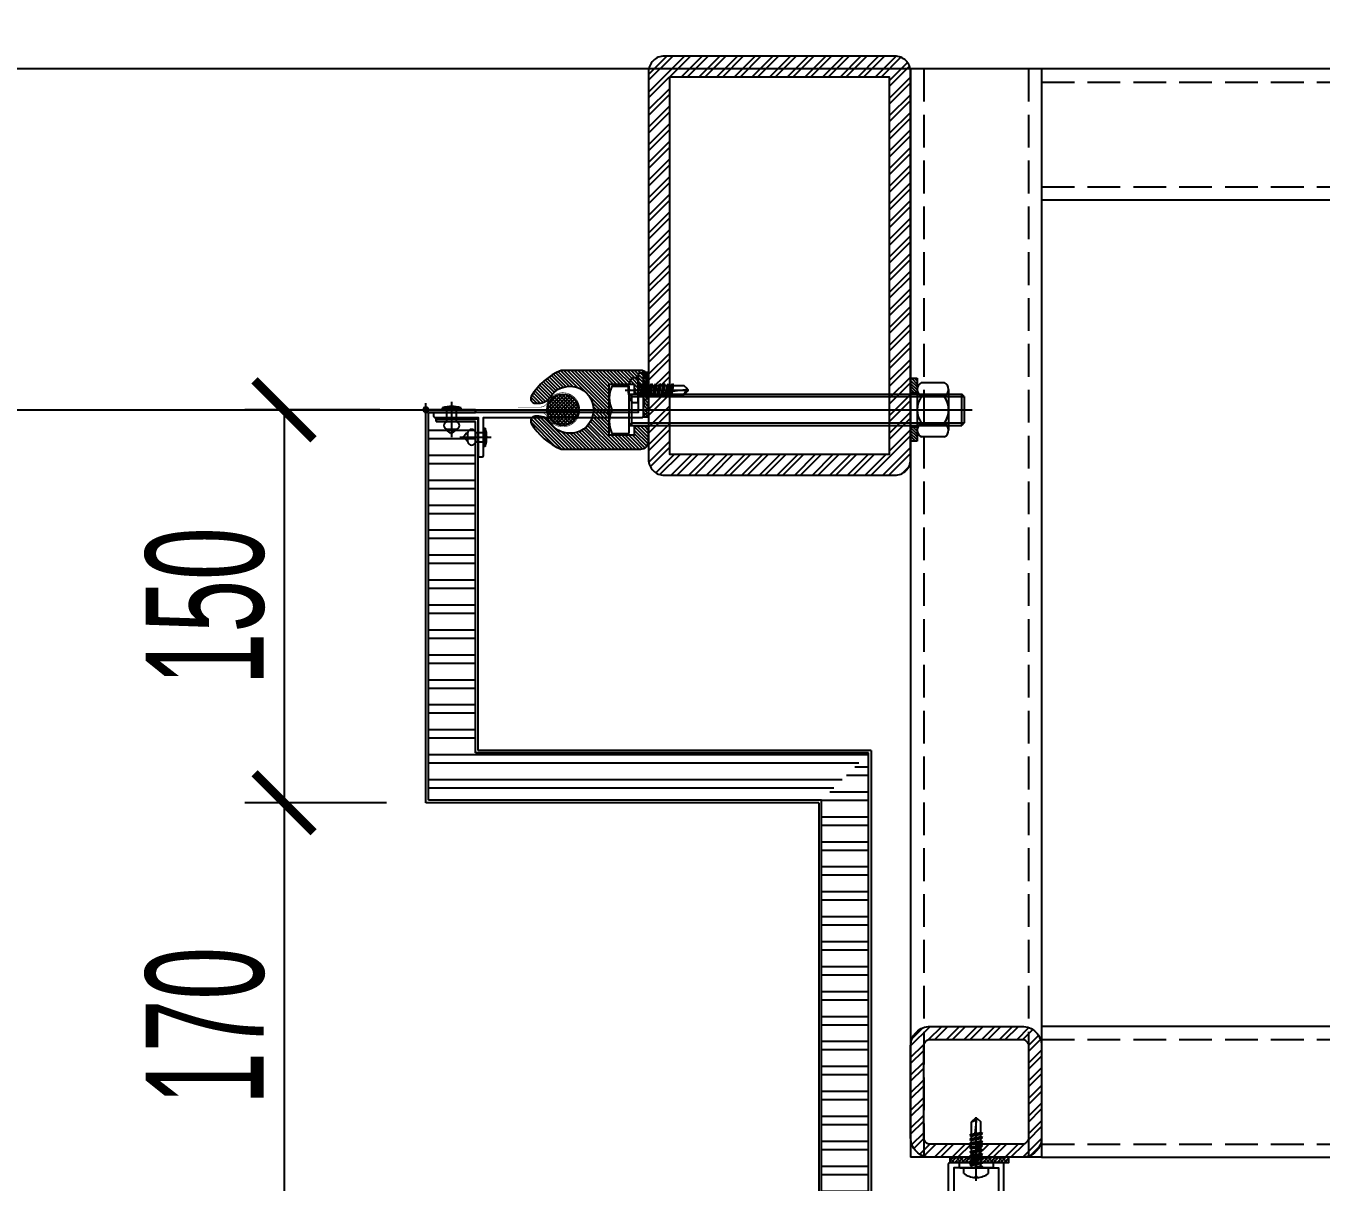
# Model space of a CAD drawing. Extents: x -8792 to 174344, y -43961 to 62816.
# Drawn here: x 19945.9 to 20440.2, y -9719.9 to -9278.6 of the extents above; entities that cross this region are included whole.
import ezdxf
from ezdxf.xclip import XClip

# ---------------------------------------------------------------- set-up
doc = ezdxf.new("R2010")
doc.units = 0
doc.header["$LTSCALE"] = 50
doc.header["$XCLIPFRAME"] = 0
for name, pattern in [('ACAD_ISO10W100', [18, 12, -3, 0, -3]), ('CENTER', [2, 1.25, -0.25, 0.25, -0.25]), ('CENTER2', [28.575, 19.05, -3.175, 3.175, -3.175]), ('CT-Dashdot', [25.4, 12.7, -6.35, 0, -6.35]), ('DASH', [0.35, 0.25, -0.1]), ('DIVIDE', [1.25, 0.5, -0.25, 0, -0.25, 0, -0.25]), ('DOT2', [0.125, 0, -0.125]), ('HIDDEN', [0.375, 0.25, -0.125])]:
    doc.linetypes.add(name, pattern=pattern)
for name, color, linetype in [('#标注', 1, 'Continuous'), ('#虚线', 8, 'HIDDEN'), ('#钢材', 34, 'Continuous'), ('#铝板', 2, 'Continuous'), ('2-会议墙身$0$000-灯膜', 4, 'Continuous'), ('6 附件', 6, 'Continuous'), ('8 填充 焊缝', 8, 'Continuous'), ('A-FLOR-OTLN', 4, 'DOT2'), ('hat', 8, 'Continuous'), ('PSC-EPDM', 3, 'Continuous'), ('PSC-mem-extrusions', 1, 'Continuous'), ('PSC-membrane', 2, 'Continuous'), ('PSC-system', 2, 'CT-Dashdot'), ('PSC-thinlines', 4, 'Continuous'), ('STEEL', 34, 'Continuous'), ('TC', 251, 'Continuous'), ('USER', 7, 'Continuous'), ('XC', 3, 'Continuous'), ('中心线', 1, 'CENTER2'), ('其他', 4, 'Continuous'), ('吊顶', 7, 'Continuous'), ('建-填充', 9, 'Continuous'), ('螺栓钉类', 241, 'Continuous'), ('铝板', 2, 'Continuous')]:
    doc.layers.add(name, color=color, linetype=linetype)
doc.styles.add('JHZX', font='jrs.shx', dxfattribs={"width": 0.6, "bigfont": 'jhz.shx'})
doc.dimstyles.new('JZBZ-15', dxfattribs={"dimscale": 15, "dimtxt": 3, "dimasz": 1.5, "dimexe": 1, "dimexo": 1, "dimgap": 0.5, "dimtad": 1, "dimdec": 0, "dimdsep": 46, "dimtxsty": 'JHZX', "dimblk1": 'ARCHTICK', "dimblk2": 'ARCHTICK', "dimsah": 1, "dimcen": 0, "dimclrd": 1, "dimclre": 1, "dimclrt": 2, "dimadec": 3, "dimazin": 2, "dimtfac": 1, "dimtdec": 0, "dimtix": 1, "dimtmove": 0, "dimatfit": 3, "dimfxl": 0, "dimtolj": 1, "dimlwd": -1, "dimlwe": -1, "dimarcsym": 0})

# ---------------------------------------------------------------- blocks, each defined once
blk = doc.blocks.new('A$Cbd8d7c8c')
at = {"layer": 'A-FLOR-OTLN', "color": 8}
blk.add_lwpolyline([(-22721.25, -15689.87), (-43719.42, -33393.16, 0.413756), (-43991.61, -36560.98, 0.189672), (122158.17, -126683.04, 0.414786), (124666.02, -124719.49), (133885.17, -48361.88, 0.379931), (116453.25, -23207.95, 0.236452)], format="xyb", dxfattribs=at)
at = {"layer": '吊顶', "const_width": 3}
blk.add_lwpolyline([(36525.16, -42886.24, 0.056654), (31389.8, -41079.32), (30859.09, -40957.78, -0.112536), (21289.45, -36343.72, -0.028917), (3039.01, -19971.01, 0.413532), (-633.62, -19953.38), (-31397.94, -50352.84, 0.414781), (-31416.33, -54033.31, 0.170492), (123964.28, -129414.71, 0.412564), (126841.18, -127143.22), (136317.5, -48655.55, 1.269195), (87076.8, -54393.32)], format="xyb", dxfattribs=at)
blk = doc.blocks.new('A$C09E84542')
at = {"layer": 'hat', "ltscale": 40}
h = blk.add_hatch(dxfattribs=at)
h.set_pattern_fill('ANSI32', color=256)
h.set_pattern_definition([(45, (-2275958.3055, 205986.951), (-3.367596045, 3.367596045), []), (45, (-2275956.0605, 205986.951), (-3.367596045, 3.367596045), [])])
edge = h.paths.add_edge_path()
edge.add_arc((-17.5, -42.5), 7.5, 180, 270, ccw=False)
edge.add_line((-25, -42.5), (-25, -7.5))
edge.add_arc((-17.5, -7.5), 7.5, 90, 180, ccw=False)
edge.add_line((-17.5, 0), (17.5, 0))
edge.add_arc((17.5, -7.5), 7.5, 0, 90, ccw=False)
edge.add_line((25, -7.5), (25, -42.5))
edge.add_arc((17.5, -42.5), 7.5, -90, 0, ccw=False)
edge.add_line((17.5, -50), (-17.5, -50))
edge = h.paths.add_edge_path(flags=16)
edge.add_arc((-17.5, -42.5), 2.5, 180, 270, ccw=False)
edge.add_line((-20, -42.5), (-20, -7.5))
edge.add_arc((-17.5, -7.5), 2.5, 90, 180, ccw=False)
edge.add_line((-17.5, -5), (17.5, -5))
edge.add_arc((17.5, -7.5), 2.5, 0, 90, ccw=False)
edge.add_line((20, -7.5), (20, -42.5))
edge.add_arc((17.5, -42.5), 2.5, -90, 0, ccw=False)
edge.add_line((17.5, -45), (-17.5, -45))
at = {"layer": 'STEEL', "ltscale": 40}
for points in [[(-17.5, -50, -0.414214), (-25, -42.5), (-25, -7.5, -0.414214), (-17.5, 0), (17.5, 0, -0.414214), (25, -7.5), (25, -42.5, -0.414214), (17.5, -50)], [(-17.5, -45, -0.414214), (-20, -42.5), (-20, -7.5, -0.414214), (-17.5, -5), (17.5, -5, -0.414214), (20, -7.5), (20, -42.5, -0.414214), (17.5, -45)]]:
    blk.add_lwpolyline(points, format="xyb", close=True, dxfattribs=at)
blk = doc.blocks.new('*U104')
at = {"layer": '中心线', "color": 1, "linetype": 'CENTER', "ltscale": 2.357948}
blk.add_line((0, -4.91), (0, 19.39), dxfattribs=at)
at = {"layer": '其他', "color": 4, "linetype": 'Continuous'}
for p, q in [((-2.4, 12.46), (-0.39, 12.75)), ((-2.4, 10.86), (2.4, 11.54)), ((-2.4, 9.26), (2.4, 9.94)), ((-1.79, 12.81), (-0.37, 13.08)), ((-1.79, 12.11), (0, 12.45)), ((-1.79, 11.21), (1.79, 11.89)), ((-1.79, 10.51), (1.79, 11.19)), ((-1.79, 9.61), (1.79, 10.29)), ((0.23, 12.49), (1.79, 12.79)), ((0.34, 13.22), (1.79, 13.49)), ((0.48, 12.87), (2.4, 13.14)), ((-2.4, 7.66), (2.4, 8.34)), ((-2.4, 6.06), (2.4, 6.74)), ((-2.4, 4.46), (2.4, 5.14)), ((-1.79, 8.91), (1.79, 9.59)), ((-1.79, 8.01), (1.79, 8.69)), ((-1.79, 7.31), (1.79, 7.99)), ((-1.79, 6.41), (1.79, 7.09)), ((-1.79, 5.71), (1.79, 6.39)), ((-1.79, 4.81), (1.79, 5.49)), ((-2.4, 2.86), (2.4, 3.54)), ((-2.4, 1.26), (2.4, 1.94)), ((-1.87, 0), (1.79, 0.69)), ((-1.79, 4.11), (1.79, 4.79)), ((-1.79, 3.21), (1.79, 3.89)), ((-1.79, 2.51), (1.79, 3.19)), ((-1.79, 1.61), (1.79, 2.29)), ((-1.79, 0.91), (1.79, 1.59)), ((0, 0), (2.4, 0.34))]:
    blk.add_line(p, q, dxfattribs=at)
at = {"layer": '螺栓钉类', "linetype": 'Continuous'}
for p, q in [((-0.3, 19), (-1.79, 17.51)), ((-1.79, 12.81), (-1.79, 17.51)), ((-0.37, 13.08), (0.3, 19)), ((0, 19), (-0.3, 19)), ((0, 19), (0.3, 19)), ((0.3, 19), (1.79, 17.51)), ((1.79, 13.49), (1.79, 17.51)), ((-2.4, 12.46), (-1.79, 12.81)), ((-2.4, 12.46), (-1.79, 12.11)), ((-2.4, 10.86), (-1.79, 11.21)), ((-2.4, 10.86), (-1.79, 10.51)), ((-1.79, 11.21), (-1.79, 12.11)), ((-1.79, 9.61), (-1.79, 10.51)), ((1.79, 13.49), (2.4, 13.14)), ((1.79, 12.79), (2.4, 13.14)), ((1.79, 11.89), (1.79, 12.79)), ((1.79, 11.89), (2.4, 11.54)), ((1.79, 11.19), (2.4, 11.54)), ((1.79, 10.29), (1.79, 11.19)), ((1.79, 10.29), (2.4, 9.94)), ((1.79, 9.59), (2.4, 9.94)), ((-2.4, 9.26), (-1.79, 9.61)), ((-2.4, 9.26), (-1.79, 8.91)), ((-2.4, 7.66), (-1.79, 8.01)), ((-2.4, 7.66), (-1.79, 7.31)), ((-2.4, 6.06), (-1.79, 6.41)), ((-2.4, 6.06), (-1.79, 5.71)), ((-1.79, 8.01), (-1.79, 8.91)), ((-1.79, 6.41), (-1.79, 7.31)), ((-1.79, 4.81), (-1.79, 5.71)), ((1.79, 8.69), (1.79, 9.59)), ((1.79, 8.69), (2.4, 8.34)), ((1.79, 7.99), (2.4, 8.34)), ((1.79, 7.09), (1.79, 7.99)), ((1.79, 7.09), (2.4, 6.74)), ((1.79, 6.39), (2.4, 6.74)), ((1.79, 5.49), (1.79, 6.39)), ((1.79, 5.49), (2.4, 5.14)), ((1.79, 4.79), (2.4, 5.14)), ((-4.75, -2.14), (-4.75, 0)), ((-4.75, 0), (-1.99, 0)), ((-2.4, 4.46), (-1.79, 4.81)), ((-2.4, 4.46), (-1.79, 4.11)), ((-2.4, 2.86), (-1.79, 3.21)), ((-2.4, 2.86), (-1.79, 2.51)), ((-2.4, 1.26), (-1.79, 1.61)), ((-2.4, 1.26), (-1.79, 0.91)), ((-1.99, 0), (2.6, 0)), ((-1.79, 3.21), (-1.79, 4.11)), ((-1.79, 1.61), (-1.79, 2.51)), ((-1.79, 0.2), (-1.79, 0.91)), ((1.79, 3.89), (1.79, 4.79)), ((1.79, 3.89), (2.4, 3.54)), ((1.79, 3.19), (2.4, 3.54)), ((1.79, 2.29), (1.79, 3.19)), ((1.79, 2.29), (2.4, 1.94)), ((1.79, 1.59), (2.4, 1.94)), ((1.79, 0.69), (1.79, 1.59)), ((1.79, 0.69), (2.4, 0.34)), ((2.4, 0.2), (2.4, 0.34)), ((2.6, 0), (4.75, 0)), ((-0.4, -3.3), (0.4, -3.3)), ((-0.4, -3.69), (-0.4, -3.3)), ((0.4, -3.69), (0.4, -3.3)), ((4.75, -2.14), (4.75, 0))]:
    blk.add_line(p, q, dxfattribs=at)
for centre, radius, start, end in [((-3.34, 21.9), 4.65, 289.468, 321.5036), ((0.04, 12.89), 0.447, 154.8491, 46.4937), ((-1.99, 0.2), 0.2, 270, 0), ((2.6, 0.2), 0.2, 180, 270), ((0, 4.3), 8, 233.5764, 267.134), ((0, 4.3), 8, 272.866, 306.4236)]:
    blk.add_arc(centre, radius, start, end, dxfattribs=at)
blk = doc.blocks.new('*U286')
h = blk.add_hatch()
h.set_pattern_fill('ANSI31', color=8, scale=0.25, angle=-90)
h.set_pattern_definition([(315, (-6075.1913, 23836.0536), (0.561266008, 0.561266008), [])])
h.paths.add_polyline_path([(2.5, -6.5), (0, -6.5), (0, -12), (2.5, -12)])
h.paths.add_polyline_path([(2.5, 12), (0, 12), (0, 6.5), (2.5, 6.5)])
at = {"layer": 'PSC-thinlines'}
h = blk.add_hatch(dxfattribs=at)
h.set_pattern_fill('ANSI31', color=8, scale=0.3, angle=-90, style=0)
h.set_pattern_definition([(315, (-6093.9878, 19583.1014), (0.67351921, 0.67351921), [])])
edge = h.paths.add_edge_path()
edge.add_arc((-143.25, -4.25), 1.75, 450, 569.6022)
edge.add_arc((-125.17, 6.03), 22.54, 209.6211, 248.8732)
edge.add_line((-133.3, -15), (-103, -15))
edge.add_arc((-103, -12), 3, 270, 360)
edge.add_line((-100, -12), (-100, -6.25))
edge.add_line((-100, -6.25), (-105.5, -6.25))
edge.add_line((-105.5, -6.25), (-105.5, -9.75))
edge.add_line((-105.5, -9.75), (-115, -9.75))
edge.add_line((-115, -9.75), (-115, 9.75))
edge.add_line((-115, 9.75), (-105.5, 9.75))
edge.add_line((-105.5, 9.75), (-105.5, 6.25))
edge.add_line((-105.5, 6.25), (-100, 6.25))
edge.add_line((-100, 6.25), (-100, 12))
edge.add_arc((-103, 12), 3, 360, 450)
edge.add_line((-103, 15), (-133.3, 15))
edge.add_arc((-125.17, -6.03), 22.54, 111.1268, 150.3789)
edge.add_arc((-143.25, 4.25), 1.75, 150.3978, 270)
edge.add_line((-143.25, 2.5), (-141.82, 2.5))
edge.add_arc((-141.82, 7.5), 5, 270, 327.6076)
edge.add_arc((-130, 0), 9, -147.6076, 147.6076, ccw=False)
edge.add_arc((-141.82, -7.5), 5, 392.3924, 450)
edge.add_line((-141.82, -2.5), (-143.25, -2.5))
h = blk.add_hatch(dxfattribs=at)
h.set_pattern_fill('ANSI37', color=8, scale=0.3, angle=-90, style=0)
h.set_pattern_definition([(315, (-20845.2971, 30841.11475), (0.67351921, 0.67351921), []), (45, (-20845.2971, 30841.11475), (-0.67351921, 0.67351921), [])])
edge = h.paths.add_edge_path()
edge.add_arc((-132.74, 0), 6, 0, 360)
at = {"color": 8}
for p, q in [((0, 12), (2.5, 12)), ((0, -12), (0, 12)), ((2.5, 12), (2.5, -12)), ((4.2, 10.39), (12.8, 10.39)), ((-114.05, 9), (-107.5, 9)), ((-107.5, 9), (-107.5, -9)), ((-107.5, 6), (19.49, 6)), ((-107.5, 6), (-106.55, 5.05)), ((-106.55, 6), (-106.55, -6)), ((-106.55, 5.05), (20.44, 5.05)), ((0, 6.5), (2.5, 6.5)), ((2.5, 7.79), (2.5, -7.79)), ((4.2, 5.19), (12.8, 5.19)), ((14.5, 7.79), (14.5, -7.79)), ((20.44, 5.05), (19.49, 6)), ((19.49, -6), (19.49, 6)), ((20.44, 5.05), (20.44, -5.05)), ((-115, -4.5), (-115, 4.5)), ((-114.05, 0), (-107.5, 0)), ((-114.05, -9), (-107.5, -9)), ((-107.5, -6), (-106.55, -5.05)), ((-107.5, -6), (19.49, -6)), ((-106.55, -5.05), (20.44, -5.05)), ((0, -6.5), (2.5, -6.5)), ((4.2, -5.19), (12.8, -5.19)), ((20.44, -5.05), (19.49, -6)), ((2.5, -12), (0, -12)), ((12.8, -10.39), (4.2, -10.39))]:
    blk.add_line(p, q, dxfattribs=at)
for centre, radius, start, end in [((5.34, 7.79), 2.84, 113.643, 246.357), ((11.66, 7.79), 2.84, 293.643, 66.357), ((-103.87, 4.5), 11.13, 156.1585, 203.8415), ((11.27, 0), 8.77, 143.7273, 216.2727), ((5.73, 0), 8.77, 323.7273, 36.2727), ((-103.87, -4.5), 11.13, 156.1585, 203.8415), ((5.34, -7.79), 2.84, 113.643, 246.357), ((11.66, -7.79), 2.84, 293.643, 66.357)]:
    blk.add_arc(centre, radius, start, end, dxfattribs=at)
at = {"layer": 'PSC-EPDM', "color": 8}
blk.add_circle((-132.74, 0), 6, dxfattribs=at)
at = {"layer": 'PSC-mem-extrusions', "color": 8, "flags": 128}
blk.add_lwpolyline([(-144.77, -5.11, 0.172964), (-133.3, -15), (-103, -15, 0.414214), (-100, -12), (-100, -6.25), (-105.5, -6.25), (-105.5, -9.75), (-115, -9.75), (-115, 9.75), (-105.5, 9.75), (-105.5, 6.25), (-100, 6.25), (-100, 12, 0.414214), (-103, 15), (-133.3, 15, 0.172964), (-144.77, 5.11, 0.575039), (-143.25, 2.5), (-141.82, 2.5, 0.256792), (-137.6, 4.82, -3.442879), (-137.6, -4.82, 0.256792), (-141.82, -2.5), (-143.25, -2.5, 0.575039)], format="xyb", close=True, dxfattribs=at)
at = {"layer": 'PSC-membrane', "color": 8, "const_width": 0.2, "flags": 128}
blk.add_lwpolyline([(-149.84, 1), (-141.36, 1, 0.291942), (-138.64, 2.74, -4.529211), (-138.64, -2.74, 0.291942), (-141.36, -1), (-149.49, -1)], format="xyb", dxfattribs=at)
at = {"layer": 'PSC-system', "color": 8, "linetype": 'ACAD_ISO10W100'}
blk.add_line((-118, 0), (23.44, 0), dxfattribs=at)
blk = doc.blocks.new('cp')
at = {"layer": 'USER'}
h = blk.add_hatch(color=7, dxfattribs=at)
h.paths.add_polyline_path([(0, 0), (1, 0, 0.414214), (0, 1)])
h.paths.add_polyline_path([(0, 0), (-1, 0, 0.414214), (0, -1)])
at = {"layer": 'USER', "color": 7}
for p, q in [((-2.5, 0), (2.5, 0)), ((0, -2.5), (0, 2.5))]:
    blk.add_line(p, q, dxfattribs=at)
blk.add_circle((0, 0), 1, dxfattribs=at)
blk = doc.blocks.new('*U328')
at = {"layer": '6 附件', "linetype": 'DIVIDE'}
blk.add_line((0, -6.55), (0, 5.45), dxfattribs=at)
at = {"layer": '6 附件', "linetype": 'ByBlock'}
for p, q in [((-3.5, 2.45), (-3.5, 3.15)), ((-3.5, 3.15), (3.5, 3.15)), ((3.5, 2.45), (-3.5, 2.45)), ((-1.8, -0.55), (-1.8, 2.45)), ((1.8, -0.55), (1.8, 2.45)), ((3.5, 3.15), (3.5, 2.45)), ((-1.8, -0.55), (1.8, -0.55)), ((-1.61, -4.08), (-1.8, -3.55)), ((1.8, -3.55), (-1.8, -3.55)), ((-0.63, -4.8), (-1.61, -4.08)), ((-0.55, -5.05), (-0.63, -4.8)), ((0.21, -4.8), (-0.55, -5.05)), ((1.8, -3.55), (0.21, -4.8))]:
    blk.add_line(p, q, dxfattribs=at)
for centre, radius, start, end in [((0, -7.91), 11.6, 72.4408, 107.5592), ((-1.46, -2.05), 1.54, 102.6804, 257.3196), ((1.46, -2.05), 1.54, 282.6804, 77.3196)]:
    blk.add_arc(centre, radius, start, end, dxfattribs=at)
blk = doc.blocks.new('*U327')
at = {"layer": '6 附件', "linetype": 'DIVIDE'}
blk.add_line((0, -8.05), (0, 5.45), dxfattribs=at)
at = {"layer": '6 附件', "linetype": 'ByBlock'}
for p, q in [((-3.5, 2.45), (-3.5, 3.15)), ((-3.5, 3.15), (3.5, 3.15)), ((3.5, 2.45), (-3.5, 2.45)), ((-1.8, -2.05), (-1.8, 2.45)), ((1.8, -2.05), (1.8, 2.45)), ((3.5, 3.15), (3.5, 2.45)), ((-1.8, -2.05), (1.8, -2.05)), ((-1.61, -5.58), (-1.8, -5.05)), ((1.8, -5.05), (-1.8, -5.05)), ((-0.63, -6.3), (-1.61, -5.58)), ((-0.55, -6.55), (-0.63, -6.3)), ((0.21, -6.3), (-0.55, -6.55)), ((1.8, -5.05), (0.21, -6.3))]:
    blk.add_line(p, q, dxfattribs=at)
for centre, radius, start, end in [((0, -7.91), 11.6, 72.4408, 107.5592), ((-1.46, -3.55), 1.54, 102.6804, 257.3196), ((1.46, -3.55), 1.54, 282.6804, 77.3196)]:
    blk.add_arc(centre, radius, start, end, dxfattribs=at)
blk = doc.blocks.new('A$C471870d4')
at = {"layer": '建-填充', "ltscale": 10}
h = blk.add_hatch(dxfattribs=at)
h.set_pattern_fill('ANTALB', color=8)
h.set_pattern_definition([(45, (-60, 0), (-3.3676, 3.3676), []), (45, (-57.755, 0), (-3.3676, 3.3676), [])])
h.paths.add_polyline_path([(-42, 8), (-42, 152), (42, 152), (42, 8)])
edge = h.paths.add_edge_path()
edge.add_line((-50, 154), (-50, 6))
edge.add_arc((-44, 6), 6, 180, 270)
edge.add_line((-44, 0), (44, 0))
edge.add_arc((44, 6), 6, 270, 360)
edge.add_line((50, 6), (50, 154))
edge.add_arc((44, 154), 6, 0, 90)
edge.add_line((44, 160), (-44, 160))
edge.add_arc((-44, 154), 6, 90, 180)
at = {"layer": '#钢材', "ltscale": 10}
blk.add_lwpolyline([(-50, 154), (-50, 6, 0.414214), (-44, 0), (44, 0, 0.414214), (50, 6), (50, 154, 0.414214), (44, 160), (-44, 160, 0.414214)], format="xyb", close=True, dxfattribs=at)
blk.add_lwpolyline([(-42, 152), (-42, 8), (42, 8), (42, 152)], close=True, dxfattribs=at)
blk = doc.blocks.new('GRER')
at = {"layer": '8 填充 焊缝'}
h = blk.add_hatch(dxfattribs=at)
h.set_pattern_fill('ANSI38', color=256, scale=0.3, angle=90.0021, style=0)
h.set_pattern_definition([(135.002129, (-25960.9064, -72340.5552), (-0.673494183, -0.673544235), []), (225.002129, (-25960.9064, -72340.5552), (-0.67344413, -2.020582652), [2.38125, -1.42875])])
h.paths.add_polyline_path([(-1017.98, -1052.87), (-1017.98, -1035.71), (-1015.98, -1035.71), (-1015.98, -1052.87)])
h = blk.add_hatch(dxfattribs=at)
h.set_pattern_fill('ANSI38', color=256, scale=0.3, angle=180.0021, style=0)
h.set_pattern_definition([(225.0021289, (-7023.3493, -110629.6216), (0.673544235, -0.6734941826), []), (315.0021289, (-7023.3493, -110629.6216), (2.020582652, -0.6734441305), [2.38125, -1.42875])])
h.paths.add_polyline_path([(-878.48, -1335.35), (-900.98, -1335.35), (-900.98, -1337.35), (-878.48, -1337.35)])
at = {"layer": 'TC', "ltscale": 0.5}
h = blk.add_hatch(dxfattribs=at)
h.set_pattern_fill('ANSI32', color=256, scale=2, angle=135, style=0)
h.set_pattern_definition([(180, (-1199.379, -15417.761), (-9e-16, -9.525), []), (180, (-1202.554, -15414.586), (-9e-16, -9.525), [])])
h.paths.add_polyline_path([(-1082, -1199), (-1100, -1199), (-1100, -1054.5), (-1082, -1054.5)])
h.paths.add_polyline_path([(-950, -1199), (-1082, -1199), (-1082, -1181), (-932, -1181)])
h = blk.add_hatch(dxfattribs=at)
h.set_pattern_fill('ANSI32', color=256, scale=2, angle=135, style=0)
h.set_pattern_definition([(180, (-199562.915, -2773.242), (-9e-16, -9.525), []), (180, (-199566.09, -2770.067), (-9e-16, -9.525), [])])
h.paths.add_polyline_path([(-932, -1181), (-950, -1199), (-950, -1369.35), (-932.02, -1369.35)])
at = {"layer": '#虚线', "color": 8, "linetype": 'DASH'}
for p, q in [((-910.98, -919.89), (-910.98, -1335.35)), ((-870.98, -919.89), (-870.98, -1335.35))]:
    blk.add_line(p, q, dxfattribs=at)
for points in [[(-865.98, -924.89), (-575, -924.89)], [(-865.98, -964.89), (-575, -964.89)], [(-865.98, -1290.35), (-84.94, -1290.35)], [(-865.98, -1330.35), (-84.94, -1330.35)]]:
    blk.add_lwpolyline(points, dxfattribs=at)
at = {"layer": '#钢材', "ltscale": 10}
for p, q in [((-915.98, -919.89), (-915.98, -1335.35)), ((-865.98, -919.89), (-865.98, -1335.35)), ((-865.98, -1335.35), (-915.98, -1335.35))]:
    blk.add_line(p, q, dxfattribs=at)
for points in [[(-865.98, -919.89), (-915.98, -919.89)], [(-865.98, -969.89), (-575, -969.89), (-575, -919.89), (-865.98, -919.89), (-865.98, -969.89)], [(-865.98, -1335.35), (-84.94, -1335.35), (-84.94, -1285.35), (-865.98, -1285.35), (-865.98, -1335.35)], [(-915.98, -1335.35), (-915.98, -1335.35)]]:
    blk.add_lwpolyline(points, dxfattribs=at)
at = {"layer": '#铝板'}
for p, q in [((-1101, -1200), (-1101, -1050)), ((-1100, -1199), (-1100, -1051)), ((-951, -1200), (-1101, -1200)), ((-950, -1199), (-1100, -1199))]:
    blk.add_line(p, q, dxfattribs=at)
at = {"layer": '#铝板', "color": 6}
for p, q in [((-1082, -1051), (-1082, -1050)), ((-1082, -1050), (-1082, -1051)), ((-1082, -1181), (-1082, -1054.5)), ((-1081, -1180), (-1081, -1053.5)), ((-932, -1181), (-1082, -1181)), ((-930.99, -1180), (-1081, -1180))]:
    blk.add_line(p, q, dxfattribs=at)
at = {"color": 8, "ltscale": 10}
blk.add_lwpolyline([(-350, -919.89), (-9905.53, -919.89)], dxfattribs=at)
at = {"layer": '2-会议墙身$0$000-灯膜'}
blk.add_line((-4675.08, -1050, 0), (-1029.72, -1050, 0), dxfattribs=at)
at = {"layer": '6 附件'}
for points in [[(-1017.98, -1052.87), (-1017.98, -1035.71), (-1015.98, -1035.71), (-1015.98, -1052.87)], [(-878.48, -1335.35), (-900.98, -1335.35), (-900.98, -1337.35), (-878.48, -1337.35)]]:
    blk.add_lwpolyline(points, close=True, dxfattribs=at)
at = {"layer": 'XC'}
blk.add_lwpolyline([(-1081, -1067.5, 0.414214), (-1080.5, -1068), (-1079.5, -1068, 0.414213), (-1079, -1067.5), (-1079, -1061), (-1079.3, -1060.5), (-1079, -1060), (-1079, -1053), (-1018.48, -1053, 0.414214), (-1017.98, -1052.5), (-1017.98, -1036.5, 0.414214), (-1018.48, -1036), (-1019.48, -1036, 0.414214), (-1019.98, -1036.5), (-1019.98, -1042), (-1019.68, -1042.5), (-1019.98, -1043), (-1019.98, -1051), (-1090.5, -1051), (-1091, -1051.3), (-1091.5, -1051), (-1097.5, -1051, 0.414214), (-1098, -1051.5), (-1098, -1052.5, 0.414214), (-1097.5, -1053), (-1081, -1053)], format="xyb", close=True, dxfattribs=at)
for points in [[(-901.48, -1348.35), (-901.48, -1337.85, -0.414214), (-900.98, -1337.35), (-884.98, -1337.35, -0.414214), (-884.48, -1337.85), (-884.48, -1338.85, -0.414214), (-884.98, -1339.35), (-890.48, -1339.35), (-890.98, -1339.05), (-891.48, -1339.35), (-899.48, -1339.35), (-899.48, -1359.85)], [(-880.45, -1348.35), (-880.45, -1337.85, 0.414214), (-880.95, -1337.35), (-896.95, -1337.35, 0.414214), (-897.45, -1337.85), (-897.45, -1338.85, 0.414214), (-896.95, -1339.35), (-891.45, -1339.35), (-890.95, -1339.05), (-890.45, -1339.35), (-882.45, -1339.35), (-882.45, -1359.85)]]:
    blk.add_lwpolyline(points, format="xyb", dxfattribs=at)
at = {"layer": '铝板'}
for p, q in [((-1082, -1050), (-1101, -1050)), ((-1101, -1050), (-1082, -1050)), ((-1100, -1051), (-1082, -1051)), ((-1082, -1051), (-1100, -1051)), ((-1082, -1051), (-1082, -1050)), ((-1082, -1050), (-1082, -1051)), ((-951, -1200), (-951, -1370.35)), ((-950, -1369.35), (-950, -1199))]:
    blk.add_line(p, q, dxfattribs=at)
at = {"layer": '铝板', "color": 6}
for p, q in [((-1097, -1054.5), (-1097, -1053.5)), ((-1097, -1053.5), (-1081, -1053.5)), ((-1081, -1053.5), (-1097, -1053.5)), ((-1097, -1053.5), (-1097, -1054.5)), ((-1082, -1054.5), (-1097, -1054.5)), ((-1097, -1054.5), (-1082, -1054.5)), ((-932, -1351.35), (-932, -1181)), ((-930.99, -1180), (-931, -1350.35))]:
    blk.add_line(p, q, dxfattribs=at)
at = {"ltscale": 10}
for name, p in [('A$C471870d4', (-965.98, -1075)), ('*U286', (-915.98, -1050))]:
    blk.add_blockref(name, p, dxfattribs=at)
at = {"rotation": 180}
blk.add_blockref('A$C09E84542', (-890.98, -1335.35), dxfattribs=at)
at = {"layer": '6 附件'}
blk.add_blockref('*U327', (-1091.12, -1052.45), dxfattribs=at)
at = {"layer": '6 附件', "rotation": 269.99987127246}
blk.add_blockref('*U328', (-1081.45, -1060.5), dxfattribs=at)
at = {"layer": 'USER', "xscale": -1, "rotation": 270}
blk.add_blockref('cp', (-1101, -1050), dxfattribs=at)
at = {"layer": '螺栓钉类', "xscale": -1, "rotation": 270}
blk.add_blockref('*U104', (-1019.98, -1042.49, 0), dxfattribs=at)
at = {"layer": '螺栓钉类'}
blk.add_blockref('*U104', (-890.97, -1339.35), dxfattribs=at)
blk = doc.blocks.new('_ARCHTICK')
at = {"color": 0, "linetype": 'ByBlock', "const_width": 0.15}
blk.add_lwpolyline([(-0.5, -0.5), (0.5, 0.5)], dxfattribs=at)
blk = doc.blocks.new('*D304')
at = {"layer": '#标注', "color": 1, "ltscale": 10, "transparency": 16777216}
for p, q in [((20081.01, -9425.09), (20029.4, -9425.09)), ((20044.4, -9425.09), (20044.4, -9575.09)), ((20083.51, -9575.09), (20029.4, -9575.09))]:
    blk.add_line(p, q, dxfattribs=at)
at = {"layer": 'Defpoints', "color": 0, "ltscale": 10, "transparency": 16777216}
for p in [(20096.01, -9425.09), (20044.4, -9575.09), (20098.51, -9575.09)]:
    blk.add_point(p, dxfattribs=at)
at = {"layer": '#标注', "color": 1, "ltscale": 10, "transparency": 16777216, "xscale": 22.5, "yscale": 22.5, "zscale": 22.5}
for p, rotation in [((20044.4, -9425.09), 90), ((20044.4, -9575.09), 270)]:
    blk.add_blockref('_ARCHTICK', p, dxfattribs=dict(at, rotation=rotation))
at = {"layer": '#标注', "color": 2, "ltscale": 10, "transparency": 16777216, "insert": (20014.4, -9500.09), "char_height": 45, "attachment_point": 5, "rotation": 90, "style": 'JHZX'}
blk.add_mtext('\\A1;150', dxfattribs=at)
blk = doc.blocks.new('*D305')
at = {"layer": '#标注', "color": 1, "ltscale": 10, "transparency": 16777216}
for p, q in [((20083.51, -9575.09), (20029.4, -9575.09)), ((20044.4, -9575.09), (20044.4, -9745.44)), ((20233.51, -9745.44), (20029.4, -9745.44))]:
    blk.add_line(p, q, dxfattribs=at)
at = {"layer": 'Defpoints', "color": 0, "ltscale": 10, "transparency": 16777216}
for p in [(20098.51, -9575.09), (20044.4, -9745.44), (20248.51, -9745.44)]:
    blk.add_point(p, dxfattribs=at)
at = {"layer": '#标注', "color": 1, "ltscale": 10, "transparency": 16777216, "xscale": 22.5, "yscale": 22.5, "zscale": 22.5}
for p, rotation in [((20044.4, -9575.09), 90), ((20044.4, -9745.44), 270)]:
    blk.add_blockref('_ARCHTICK', p, dxfattribs=dict(at, rotation=rotation))
at = {"layer": '#标注', "color": 2, "ltscale": 10, "transparency": 16777216, "insert": (20014.4, -9660.27), "char_height": 45, "attachment_point": 5, "rotation": 90, "style": 'JHZX'}
blk.add_mtext('\\A1;170', dxfattribs=at)

msp = doc.modelspace()

# ---------------------------------------------------------------- block references
at = {"ltscale": 10}
ref = msp.add_blockref('A$Cbd8d7c8c', (-20242.468, 78224.561), dxfattribs=at)
XClip(ref).set_block_clipping_path([(33737.5024453482, -58253.8739175466), (58527.5008306247, -28195.842069268)])
ref = msp.add_blockref('A$Cbd8d7c8c', (22321.982, 94074.685), dxfattribs=at)
XClip(ref).set_block_clipping_path([(76291.0063025201, -72283.9918497168), (103268.9259821397, -47877.3086105986)])
ref = msp.add_blockref('GRER', (22861.041, -8375.091))
XClip(ref).set_block_clipping_path([(-5612.0066281782, -2679.7201561243), (-3701.9913236134, 1634.0470836415)])
ref = msp.add_blockref('GRER', (21199.507, -8375.091))
XClip(ref).set_block_clipping_path([(-2002.5017468249, -2670.9529163587), (939.5273157459, 1634.0470836415)])

# ---------------------------------------------------------------- dimensions: what is measured, and where the dimension line sits
at = {"layer": '#标注', "ltscale": 10}
dim = msp.add_linear_dim(base=(20044.398, -9575.091), p1=(20096.007, -9425.091), p2=(20098.507, -9575.091), angle=90, dimstyle='JZBZ-15', dxfattribs=at)
dim.commit()
dim.dimension.update_dxf_attribs({"geometry": '*D304', "text_midpoint": (20014.398, -9500.091)})
dim = msp.add_linear_dim(base=(20044.398, -9745.441), p1=(20098.507, -9575.091), p2=(20248.507, -9745.441), angle=90, dimstyle='JZBZ-15', override={"dimtmove": 1}, dxfattribs=at)
dim.commit()
dim.dimension.update_dxf_attribs({"geometry": '*D305', "text_midpoint": (20014.398, -9660.266)})

doc.saveas('drawing.dxf')
